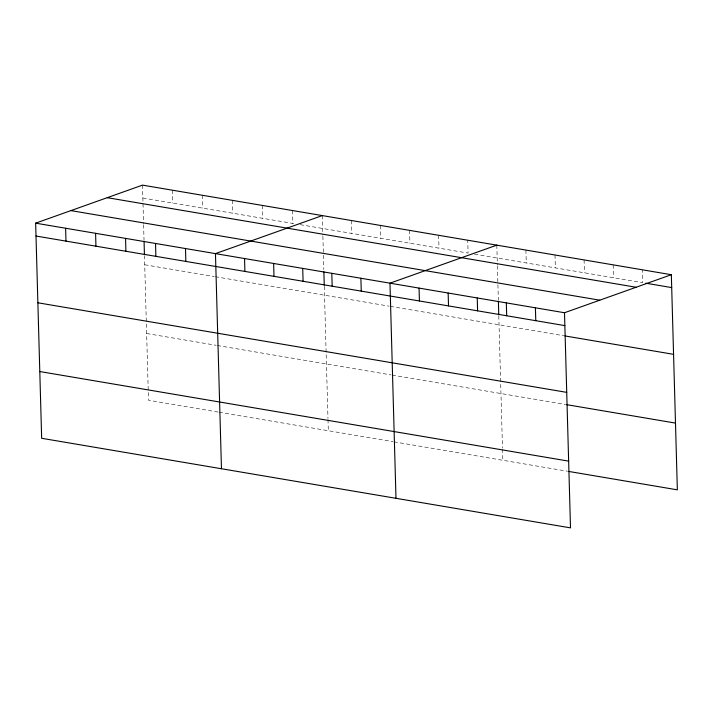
<?xml version="1.0" encoding="UTF-8"?>
<svg xmlns="http://www.w3.org/2000/svg" width="713" height="713" viewBox="0 0 713 713"><rect width="100%" height="100%" fill="white"/><g stroke="black" fill="none" stroke-linecap="round" stroke-linejoin="round"><path stroke-width="0.53" stroke-dasharray="3.56 2.67" d="M142.85 198.009L294.834 223.757M300.182 224.657L468.093 253.097L467.737 240.219M474.555 254.193L642.618 282.66L642.253 269.781M144.712 264.755L214.283 276.537M215.353 276.715L389.164 306.162M390.243 306.34L563.68 335.716M146.637 333.515L216.208 345.297M217.278 345.484L391.081 374.922M392.159 375.109L565.605 404.485M218.071 412.043L148.5 400.26L144.472 255.851M219.141 412.221L392.943 441.668M394.022 441.846L567.468 471.231M613.171 264.853L613.528 277.74M584.081 259.924L584.437 272.812M554.99 255.004L555.356 267.883M525.909 250.076L526.265 262.954M496.818 245.147L497.371 264.701M497.398 265.815L497.897 283.614M497.924 284.728L498.36 300.298M498.797 315.868L502.487 448.04M502.522 449.154L502.834 460.277M438.647 235.29L439.003 248.177M409.565 230.37L409.922 243.249M380.475 225.442L380.831 238.32M351.384 220.513L351.75 233.392M322.303 215.584L322.846 235.138M322.882 236.253L323.372 254.051M323.408 255.165L323.809 269.621M324.272 286.314L327.971 418.478M327.998 419.592L328.31 430.714M292.33 210.513L292.695 223.392M262.366 205.433L262.723 218.312M232.393 200.362L232.759 213.24M202.43 195.282L202.786 208.16M172.457 190.202L172.822 203.089M142.493 185.13L143.563 223.597M143.598 224.711L144.035 240.281"/><path stroke-width="1.07" d="M671.343 274.71L564.5 312.74L570.507 527.87L41.657 438.29L35.65 223.16L142.493 185.13L671.343 274.71L677.35 489.84L568.546 471.409M322.303 215.584L215.46 253.614L221.467 468.744M496.818 245.147L389.975 283.177L395.991 498.307M645.844 283.213L671.699 287.589M107.235 197.679L636.085 287.259M70.908 210.611L599.758 300.191M35.65 223.16L564.5 312.74M36.006 236.039L564.856 325.618M564.758 335.903L673.562 354.334M37.878 302.784L566.719 392.364M566.683 404.663L675.487 423.094M39.794 371.544L568.644 461.133M535.41 307.811L535.775 320.698M506.328 302.882L506.685 315.77M498.396 301.412L498.761 314.763M477.238 297.963L477.594 310.841M448.156 293.034L448.513 305.913M419.066 288.105L419.422 300.984M360.894 278.248L361.25 291.136M331.803 273.329L332.169 286.207M323.871 271.849L324.246 285.2M302.722 268.4L303.078 281.279M273.632 263.471L273.988 276.35M244.541 258.543L244.907 271.421M185.487 248.543L185.852 261.421M155.523 243.463L155.88 256.35M144.062 241.395L144.436 254.737M125.55 238.392L125.916 251.27M95.587 233.311L95.943 246.19M65.614 228.24L65.979 241.119"/></g></svg>
